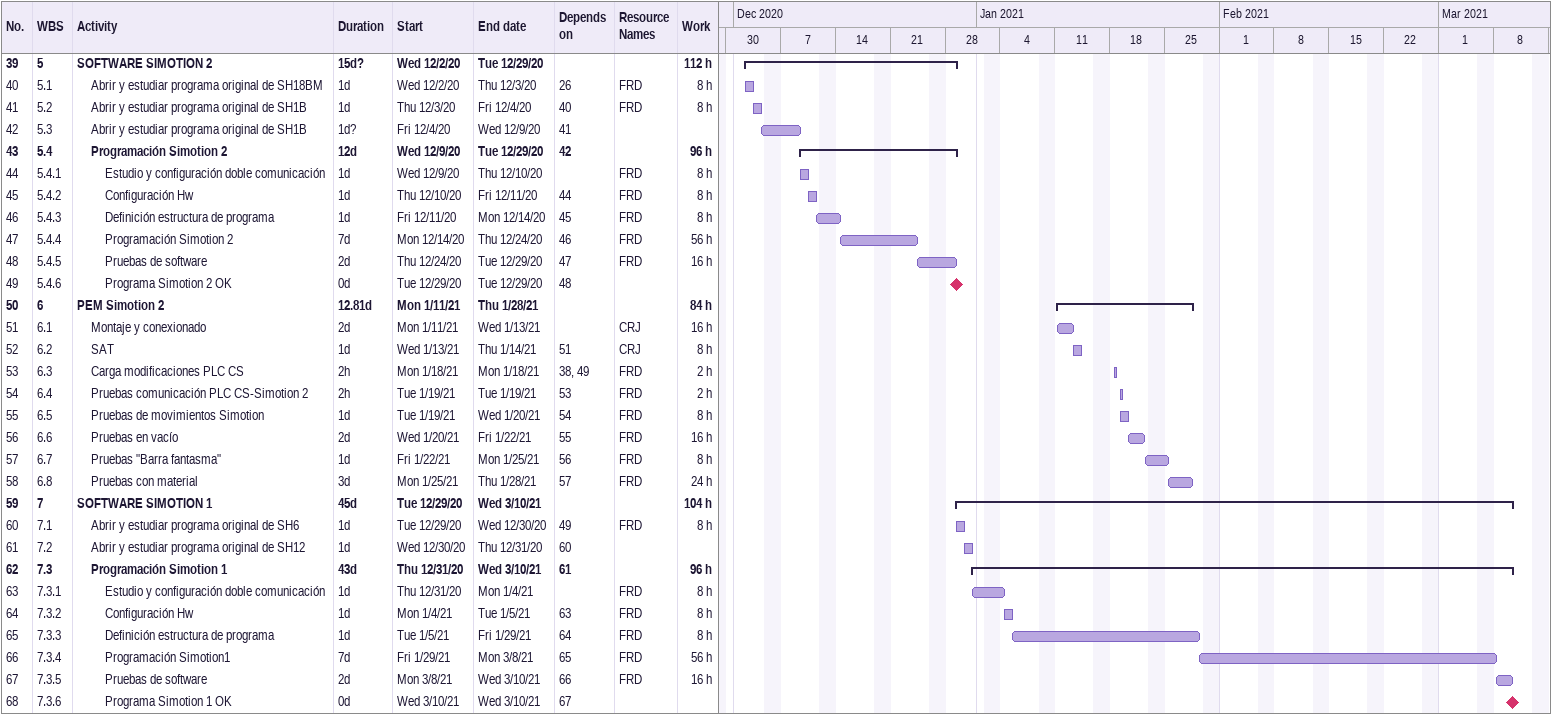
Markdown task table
| ID | WBS | Task | Duration | Start | Finish | Predecessors | Resources | Work (h) |
|---|---|---|---|---|---|---|---|---|
| 39 | 5 | **SOFTWARE SIMOTION 2** | 15d? | 2020-12-02 | 2020-12-29 |  |  | 112 |
| 40 | 5.1 | Abrir y estudiar programa original de SH18BM | 1d | 2020-12-02 | 2020-12-03 | 26 | FRD | 8 |
| 41 | 5.2 | Abrir y estudiar programa original de SH1B | 1d | 2020-12-03 | 2020-12-04 | 40 | FRD | 8 |
| 42 | 5.3 | Abrir y estudiar programa original de SH1B | 1d? | 2020-12-04 | 2020-12-09 | 41 |  |  |
| 43 | 5.4 | **Programación Simotion 2** | 12d | 2020-12-09 | 2020-12-29 | 42 |  | 96 |
| 44 | 5.4.1 | Estudio y configuración doble comunicación | 1d | 2020-12-09 | 2020-12-10 |  | FRD | 8 |
| 45 | 5.4.2 | Configuración Hw | 1d | 2020-12-10 | 2020-12-11 | 44 | FRD | 8 |
| 46 | 5.4.3 | Definición estructura de programa | 1d | 2020-12-11 | 2020-12-14 | 45 | FRD | 8 |
| 47 | 5.4.4 | Programación Simotion 2 | 7d | 2020-12-14 | 2020-12-24 | 46 | FRD | 56 |
| 48 | 5.4.5 | Pruebas de software | 2d | 2020-12-24 | 2020-12-29 | 47 | FRD | 16 |
| 49 | 5.4.6 | Programa Simotion 2 OK | 0d | 2020-12-29 | 2020-12-29 | 48 |  |  |
| 50 | 6 | **PEM Simotion 2** | 12.81d | 2021-01-11 | 2021-01-28 |  |  | 84 |
| 51 | 6.1 | Montaje y conexionado | 2d | 2021-01-11 | 2021-01-13 |  | CRJ | 16 |
| 52 | 6.2 | SAT | 1d | 2021-01-13 | 2021-01-14 | 51 | CRJ | 8 |
| 53 | 6.3 | Carga modificaciones PLC CS | 2h | 2021-01-18 | 2021-01-18 | 38, 49 | FRD | 2 |
| 54 | 6.4 | Pruebas comunicación PLC CS-Simotion 2 | 2h | 2021-01-19 | 2021-01-19 | 53 | FRD | 2 |
| 55 | 6.5 | Pruebas de movimientos Simotion | 1d | 2021-01-19 | 2021-01-20 | 54 | FRD | 8 |
| 56 | 6.6 | Pruebas en vacío | 2d | 2021-01-20 | 2021-01-22 | 55 | FRD | 16 |
| 57 | 6.7 | Pruebas "Barra fantasma" | 1d | 2021-01-22 | 2021-01-25 | 56 | FRD | 8 |
| 58 | 6.8 | Pruebas con material | 3d | 2021-01-25 | 2021-01-28 | 57 | FRD | 24 |
| 59 | 7 | **SOFTWARE SIMOTION 1** | 45d | 2020-12-29 | 2021-03-10 |  |  | 104 |
| 60 | 7.1 | Abrir y estudiar programa original de SH6 | 1d | 2020-12-29 | 2020-12-30 | 49 | FRD | 8 |
| 61 | 7.2 | Abrir y estudiar programa original de SH12 | 1d | 2020-12-30 | 2020-12-31 | 60 |  |  |
| 62 | 7.3 | **Programación Simotion 1** | 43d | 2020-12-31 | 2021-03-10 | 61 |  | 96 |
| 63 | 7.3.1 | Estudio y configuración doble comunicación | 1d | 2020-12-31 | 2021-01-04 |  | FRD | 8 |
| 64 | 7.3.2 | Configuración Hw | 1d | 2021-01-04 | 2021-01-05 | 63 | FRD | 8 |
| 65 | 7.3.3 | Definición estructura de programa | 1d | 2021-01-05 | 2021-01-29 | 64 | FRD | 8 |
| 66 | 7.3.4 | Programación Simotion1 | 7d | 2021-01-29 | 2021-03-08 | 65 | FRD | 56 |
| 67 | 7.3.5 | Pruebas de software | 2d | 2021-03-08 | 2021-03-10 | 66 | FRD | 16 |
| 68 | 7.3.6 | Programa Simotion 1 OK | 0d | 2021-03-10 | 2021-03-10 | 67 |  |  |
